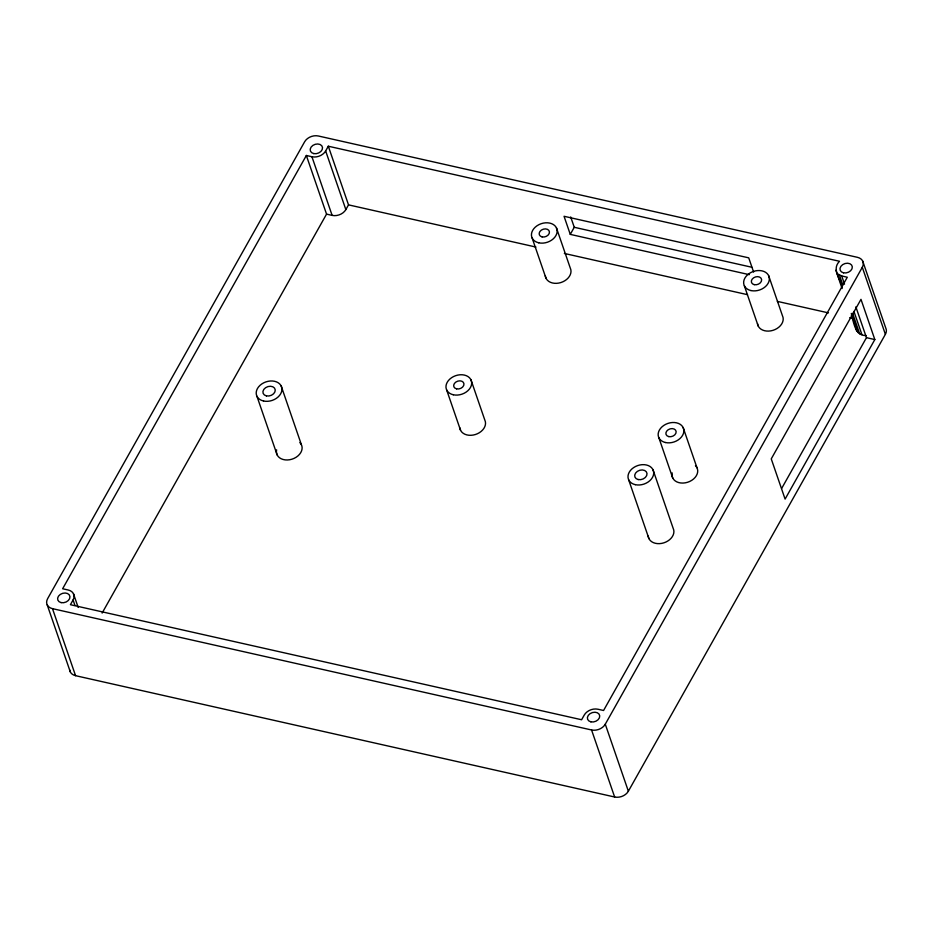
<?xml version="1.0" encoding="UTF-8"?>
<svg xmlns="http://www.w3.org/2000/svg" width="933" height="933" viewBox="0 0 933 933"><rect width="100%" height="100%" fill="white"/><g stroke="black" fill="none" stroke-linecap="round" stroke-linejoin="round"><path stroke-width="1.4" d="M842.359 287.504C840.75 278.78 831.291 269.532 839.513 261.275L328.311 146.224L325.652 150.959A10.555 7.814 -19 0 1 311.925 156.744L306.351 155.484L62.628 588.758L68.214 590.006A10.555 7.814 -19 0 1 73.077 599.977L74.955 605.435M73.077 599.977L70.418 604.701L581.609 719.751L584.268 715.028A10.555 7.814 -19 0 1 597.995 709.243L603.569 710.491L847.292 277.229L841.718 275.97L837.659 273.87M102.117 613.086L326.55 214.124L306.351 155.484M326.55 214.124L332.125 215.383A10.555 7.814 -19 0 0 345.851 209.598L348.51 204.863L328.311 146.224M749.281 274.664L570.273 234.381L574.261 227.29L570.704 216.946M52.481 608.654L591.569 729.979A10.555 7.814 -19 0 0 605.284 724.195L862.302 267.293A10.555 7.814 -19 0 0 857.439 257.321L318.363 135.996A10.555 7.814 -19 0 0 304.636 141.781L47.618 598.683A10.555 7.814 -19 0 0 52.481 608.654L75.561 675.679L614.637 797.004A10.555 7.814 -19 0 0 628.364 791.219L885.382 334.317A10.555 7.814 -19 0 0 885.79 328.124L862.71 261.112M781.714 488.344L866.465 337.676L855.853 306.852M874.827 339.565L785.096 499.085L771.253 458.873L860.984 299.353L874.827 339.565L866.465 337.676M574.261 227.29L751.846 267.258M348.51 204.863L535.95 247.058M564.348 253.449L747.52 294.676M777.341 301.382L828.457 312.882M849.765 317.675L852.599 318.316M851.374 315.226C854.196 323.145 854.92 335.845 866.092 335.553M862.302 267.293L885.382 334.317M841.718 275.97L844.528 284.157M853.928 311.424L861.905 334.609M839.455 275.165L842.744 284.705M852.61 313.348L859.655 333.804M839.782 279.025L842.126 285.836M852.925 317.208L855.269 324.031M851.281 313.418L857.859 332.51M835.886 270.22L842.079 288.554M768.629 275.597L782.472 315.809A13.19 9.773 -19 0 1 773.014 330.329A13.19 9.773 -19 0 1 757.503 323.588M753.619 272.063L748.732 257.846L564.045 216.281L570.273 234.381M744.359 285.825L758.202 326.037M683.143 427.559L696.986 467.771M658.885 437.787L672.728 477.999M652.983 469.707L673.171 528.358A13.19 9.773 -19 0 1 663.725 542.878A13.19 9.773 -19 0 1 648.213 536.125M556.43 227.85L570.273 268.063A13.19 9.773 -19 0 1 560.826 282.571A13.19 9.773 -19 0 1 545.315 275.83M628.714 479.935L648.913 538.586M532.172 238.078L546.015 278.291M605.284 724.195L628.364 791.219M470.955 379.801L484.798 420.013A13.19 9.773 -19 0 1 475.34 434.533A13.19 9.773 -19 0 1 459.841 427.792M591.569 729.979L614.637 797.004M446.685 390.029L460.529 430.241M325.652 150.959L345.851 209.598M311.925 156.744L332.125 215.383M281.206 386.04L301.394 444.679M256.937 396.268L277.136 454.907M73.485 593.796L78.174 607.43M47.21 604.876L70.29 671.888M856.074 328.859L856.634 330.83M75.561 675.679A10.555 7.814 -19 0 1 69.73 669.929M695.47 465.672A13.19 9.773 -19 0 1 687.539 482.291A13.19 9.773 -19 0 1 672.203 472.914M299.866 442.58A13.19 9.773 -19 0 1 291.947 459.199A13.19 9.773 -19 0 1 276.611 449.823M668.798 436.609A5.271 3.907 -19 0 0 676.145 431.617A5.271 3.907 -19 0 0 668.098 429.798A5.271 3.907 -19 0 0 668.798 436.609M538.761 242.813A13.19 9.773 -19 0 0 557.129 230.299A13.19 9.773 -19 0 0 537.011 225.774A13.19 9.773 -19 0 0 538.761 242.813M843.49 272.821A6.333 4.688 -19 0 0 852.307 266.815A6.333 4.688 -19 0 0 842.651 264.645A6.333 4.688 -19 0 0 843.49 272.821M665.474 442.522A13.19 9.773 -19 0 0 683.842 430.02A13.19 9.773 -19 0 0 663.725 425.483A13.19 9.773 -19 0 0 665.474 442.522M542.085 236.9A5.271 3.907 -19 0 0 549.432 231.897A5.271 3.907 -19 0 0 541.385 230.089A5.271 3.907 -19 0 0 542.085 236.9M590.904 721.85A6.333 4.688 -19 0 0 599.721 715.844A6.333 4.688 -19 0 0 590.064 713.663A6.333 4.688 -19 0 0 590.904 721.85M263.538 401.003A13.19 9.773 -19 0 0 281.906 388.49A13.19 9.773 -19 0 0 261.776 383.964A13.19 9.773 -19 0 0 263.538 401.003M266.418 395.884A6.333 4.688 -19 0 0 275.235 389.877A6.333 4.688 -19 0 0 265.567 387.708A6.333 4.688 -19 0 0 266.418 395.884M313.698 153.583A6.333 4.688 -19 0 0 322.515 147.589A6.333 4.688 -19 0 0 312.858 145.408A6.333 4.688 -19 0 0 313.698 153.583M61.123 602.613A6.333 4.688 -19 0 0 69.94 596.607A6.333 4.688 -19 0 0 60.272 594.438A6.333 4.688 -19 0 0 61.123 602.613M456.61 388.863A5.271 3.907 -19 0 0 463.958 383.86A5.271 3.907 -19 0 0 455.899 382.04A5.271 3.907 -19 0 0 456.61 388.863M453.286 394.764A13.19 9.773 -19 0 0 471.655 382.262A13.19 9.773 -19 0 0 451.525 377.737A13.19 9.773 -19 0 0 453.286 394.764M750.948 290.56A13.19 9.773 -19 0 0 769.328 278.057A13.19 9.773 -19 0 0 749.199 273.532A13.19 9.773 -19 0 0 750.948 290.56M754.272 284.658A5.271 3.907 -19 0 0 761.62 279.655A5.271 3.907 -19 0 0 753.572 277.836A5.271 3.907 -19 0 0 754.272 284.658M638.195 479.55A6.333 4.688 -19 0 0 647.012 473.544A6.333 4.688 -19 0 0 637.356 471.375A6.333 4.688 -19 0 0 638.195 479.55M635.315 484.67A13.19 9.773 -19 0 0 653.683 472.168A13.19 9.773 -19 0 0 633.554 467.643A13.19 9.773 -19 0 0 635.315 484.67"/></g></svg>
